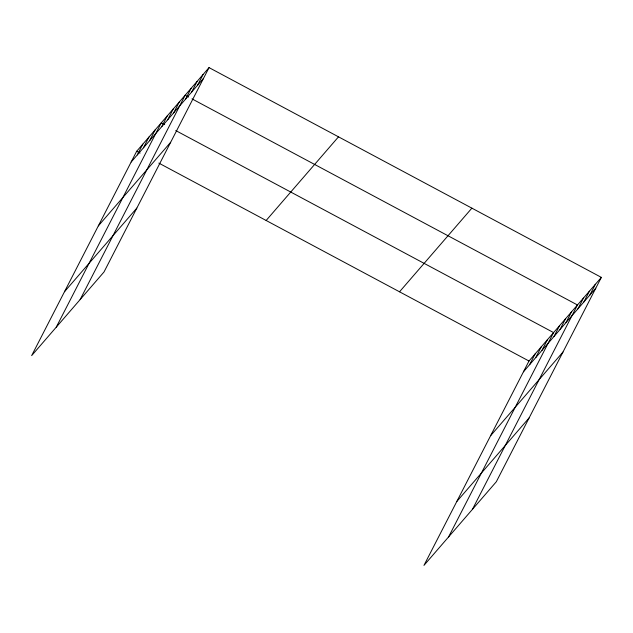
<?xml version="1.0" encoding="UTF-8"?>
<svg xmlns="http://www.w3.org/2000/svg" width="633" height="633" viewBox="0 0 633 633"><rect width="100%" height="100%" fill="white"/><g stroke="black" fill="none" stroke-linecap="round" stroke-linejoin="round"><path stroke-width="0.95" d="M209.04 67.612L136.681 151.255L31.65 355.619L104.01 271.976L209.04 67.612L601.35 277.381L496.319 481.745L423.96 565.388L528.99 361.024L601.35 277.381M137.29 154.927L142.829 144.15M143.438 147.813L148.977 137.037M149.594 140.708L155.132 129.931M56.25 327.182L161.28 122.818L164.691 124.638M161.708 126.695L167.254 115.918M167.682 119.795L173.22 109.018M173.648 112.896L179.186 102.119M80.13 299.583L185.16 95.219L188.563 97.039M185.588 99.096L191.126 88.319M191.562 92.196L197.1 81.412M197.528 85.289L203.066 74.512M529.599 364.687L535.138 353.91M535.755 357.582L541.294 346.805M541.903 350.468L547.442 339.692M448.568 536.95L553.59 332.586L175.76 130.564M554.025 336.463L559.564 325.686M559.991 329.564L565.53 318.779M565.965 322.656L571.504 311.879M472.44 509.343L577.47 304.979L191.973 98.859M577.905 308.857L583.444 298.08M583.871 301.957L589.41 291.18M589.845 295.057L595.384 284.28M131.142 162.04L203.502 78.389M98.305 225.918L170.665 142.275M64.479 291.742L136.839 208.091M266.145 220.482L338.505 136.839M399.526 291.797L471.886 208.154M523.451 371.8L595.811 288.157M490.622 435.686L562.982 352.035M456.797 501.502L529.156 417.859M136.681 151.255L140.083 153.083M158.82 163.1L528.99 361.024"/></g></svg>
